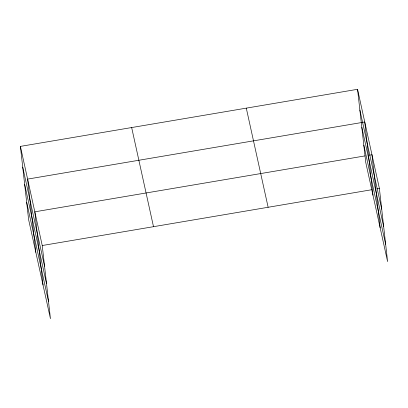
<?xml version="1.0" encoding="UTF-8"?>
<svg xmlns="http://www.w3.org/2000/svg" width="408" height="408" viewBox="0 0 408 408"><rect width="100%" height="100%" fill="white"/><g stroke="black" fill="none" stroke-linecap="round" stroke-linejoin="round"><path stroke-width="0.61" d="M20.4 146.39L42.243 245.524L50.449 318.699L28.606 219.565L20.4 146.39L357.551 89.301L379.394 188.435L387.6 261.61L365.757 162.476L357.551 89.301M365.089 155.892L34.818 211.818L43.024 284.993M369.464 155.152L371.963 154.729L380.174 227.909M42.243 245.524L371.892 189.705M376.89 188.858L379.394 188.435M359.882 110.073L381.72 209.207M361.82 127.367L383.663 226.501M363.819 145.187L385.662 244.321M246.289 108.14L268.132 207.274M131.662 127.551L153.5 226.685M22.731 167.163L44.574 266.296M24.669 184.457L46.512 283.591M26.668 202.271L48.511 301.405M372.968 195.192L364.757 122.012L27.606 179.102L35.817 252.282"/></g></svg>
